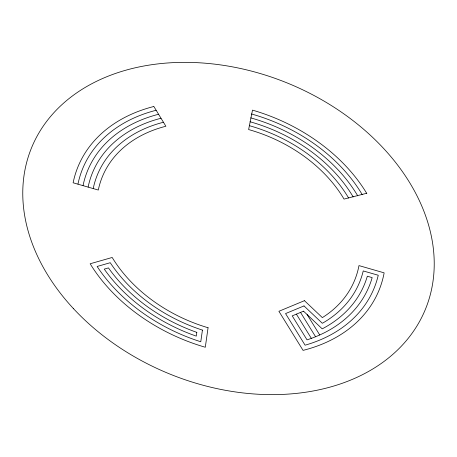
<?xml version="1.0" encoding="UTF-8"?>
<svg xmlns="http://www.w3.org/2000/svg" width="457" height="457" viewBox="0 0 457 457"><rect width="100%" height="100%" fill="white"/><g stroke="black" fill="none" stroke-linecap="round" stroke-linejoin="round"><path stroke-width="0.69" d="M366.84 193.237L344.035 199.086A131.593 97.021 22.3 0 0 248.625 129.56L252.504 110.131A160.841 118.586 22.3 0 1 366.731 193.368M307.115 314.565L319.729 334.97M300.546 312.411L315.587 336.74M296.382 314.142L311.354 338.369M153.94 106.63L165.88 126.246A136.352 100.529 22.3 0 0 98.301 190.043L73.12 182.794A162.681 119.94 22.3 0 1 153.746 106.51M88.138 187.044A146.994 108.372 22.3 0 1 160.995 118.266M77.976 184.04A157.636 116.221 22.3 0 1 156.105 110.28M83.054 185.542A152.318 112.296 22.3 0 1 158.55 114.273M93.222 188.541A141.67 104.453 22.3 0 1 163.44 122.253M251.447 113.964A152.878 112.713 22.3 0 1 362.292 194.733M250.744 117.866A147.56 108.795 22.3 0 1 357.728 195.825M250.036 121.762A142.236 104.87 22.3 0 1 353.164 196.91M249.328 125.664A136.917 100.946 22.3 0 1 348.6 197.995M196.813 332.365L196.276 336.124A152.038 112.096 22.3 0 1 104.247 269.116L108.469 267.911A146.994 108.372 22.3 0 0 196.813 332.365M202.428 330.114L200.777 341.762A157.362 116.015 22.3 0 1 97.13 266.465L110.246 262.712A141.67 104.453 22.3 0 0 202.434 330.114M208.066 327.743L205.302 347.251A162.681 119.94 22.3 0 1 90.16 263.763L112.188 257.468A136.352 100.529 22.3 0 0 208.066 327.743M304.459 300.672L278.901 311.291L303.06 350.37A161.772 119.271 22.3 0 0 384.143 272.846L358.968 265.603A136.352 100.529 22.3 0 1 322.356 317.615L304.459 300.672M303.996 305.922L285.556 313.582L305.093 345.184A156.448 115.347 22.3 0 0 378.247 275.251L363.235 270.932A141.67 104.453 22.3 0 1 322.345 323.293L303.996 305.922M303.534 311.171L292.212 315.873L307.035 339.854A151.13 111.422 22.3 0 0 372.164 277.605L367.319 276.211A146.994 108.372 22.3 0 1 322.208 328.851L303.534 311.171M73.566 308.738A212.842 156.922 22.3 0 0 423.182 314.37A212.842 156.922 22.3 0 0 188.752 62.392A212.842 156.922 22.3 0 0 73.566 308.738"/></g></svg>
